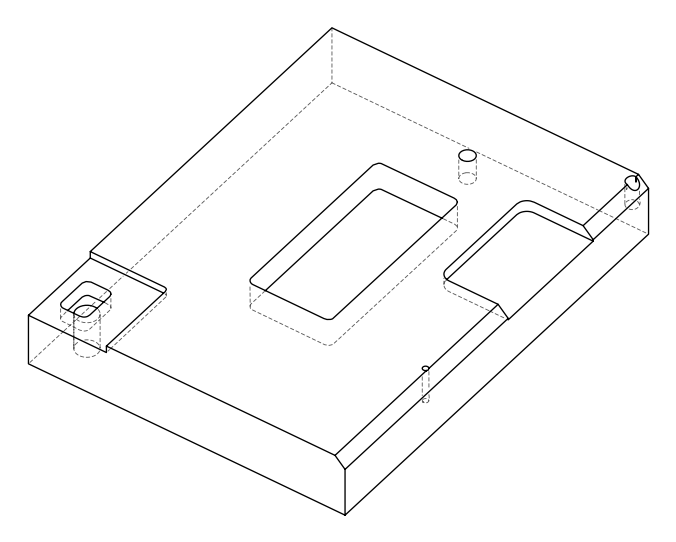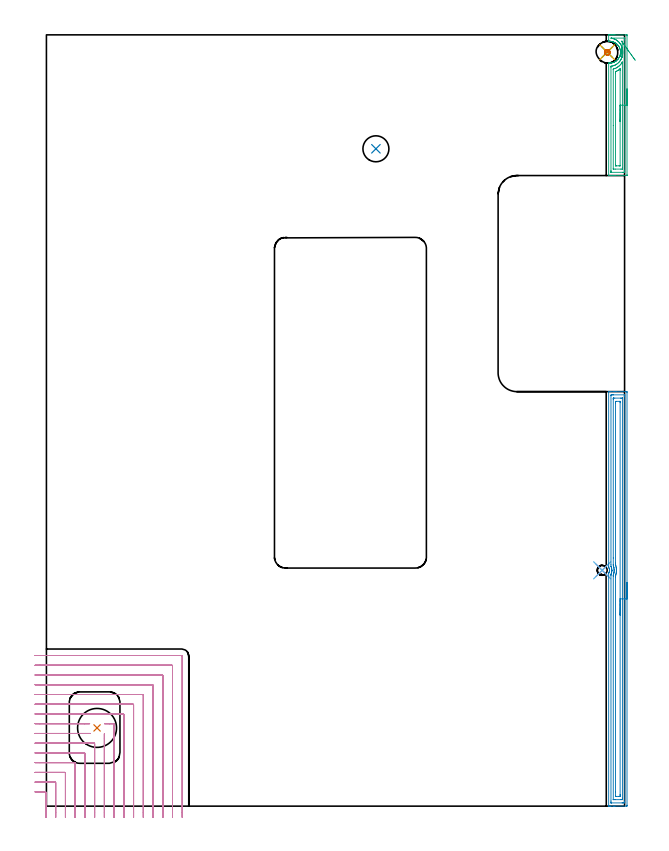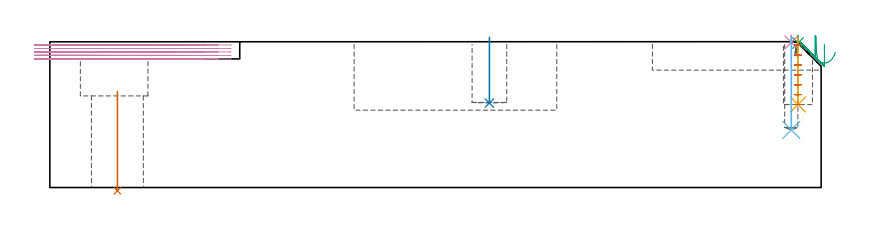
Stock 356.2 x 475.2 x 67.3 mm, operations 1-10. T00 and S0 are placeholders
(PLAN: 13 operations, 9 tool changes, 85.9 min)
(1 INDEXABLE_INSERT_DRILL_THROUGH_HOLE_FROM_SOLID | STEP1HOLE | UGT0302_003 | 0.19 min | 30400 mm3)
(2 INDEXABLE_INSERT_DRILL_BLIND_HOLE_FROM_SOLID | STEP1POCKET | NXT0302_003 | 0.12 min | 5639 mm3)
(3 SPOT_DRILL | STEP1POCKET_1 | NXT0321_9005460120000 | 0.03 min | 7 mm3)
(4 SPOT_DRILL_1 | STEP1POCKET_2 | NXT0321_9005460120000 | 0.03 min | 7 mm3)
(5 DRILL_BLIND_HOLE_INTO_CENTER | STEP1POCKET_1 | NXT0301_128 | 0.13 min | 3143 mm3)
(6 DRILL_BLIND_HOLE_INTO_CENTER_1 | STEP1POCKET_2 | NXT0301_032 | 0.17 min | 1146 mm3)
(7 MILL_ROUGH_BLIND_HOLE_CONTOUR | STEP1POCKET_1 | NXT0201_013 | Spiral | 0.47 min | 937 mm3)
(8 AREA_MILL | FG_CHAMFER_SURFACE | UGT0205_001 | 8.45 min | 16745 mm3)
(9 AREA_MILL_1 | FG_CHAMFER_SURFACE_1 | UGT0205_001 | 3.05 min | 5662 mm3)
(10 MILL_CORNER_NOTCH_RECTANGULAR | CORNER_NOTCH_RECTANGULAR | UGT0201_007 | Follow Part, ap 2, ae 75% | 17.62 min | 63486 mm3)
(11 MILL_RECTANGULAR_POCKET | POCKET_RECTANGULAR_STRAIGHT | NXT0201_011 | Follow Part, ap 3, ae 75% | 2.99 min | 15174 mm3)
(12 MILL_RECTANGULAR_POCKET_1 | POCKET_RECTANGULAR_STRAIGHT_1 | NXT0201_011 | Follow Part, ap 3, ae 75% | 46.12 min | 601183 mm3)
(13 MILL_SLOT | SLOT_PARTIAL_RECTANGULAR | UGT0201_105 | Follow Part, ap 5.5, ae 75% | 6.55 min | 134267 mm3)
(TOOL UGT0302_003 | Indexable Insert Drill 24mm | D24 PA180 FL50 Z2)
(TOOL NXT0302_003 | Index. Insert Drill 16mm [880-D1600L20-05] | D16 PA176 FL80 Z2)
(TOOL NXT0321_9005460120000 | NC Spot Drill, 142deg, 12mm, Carbide, Uncoated | D12 PA142 FL30 Z2)
(TOOL NXT0301_128 | Carbide Drill 12mm [861.1-1200-036A1-GP GC34] | D12 PA150 FL37.4 Z2)
(TOOL NXT0301_032 | Carbide Drill 6.1mm [860.1-0610-031A1-MM 2214] | D6.1 PA140 FL53 Z2)
(TOOL NXT0201_013 | ENDMILL 10mm | D10 FL30 Z4)
(TOOL UGT0205_001 | Chamfer Mill 20 x 3 x 45 deg. | D20 FL50 Z2)
(TOOL UGT0201_007 | End Mill 8 mm | D8 FL19 Z4)
(TOOL NXT0201_011 | ENDMILL 12mm [2P460-1200-NA 1630] | D12 FL38 Z6)
(TOOL UGT0201_105 | End Mill 22 mm | D22 FL25 Z2)
(OP 1 INDEXABLE_INSERT_DRILL_THROUGH_HOLE_FROM_SOLID)
G17 G21 G94 G90
T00 M6
G54
G17 G0 G90 X31.2 Y48.2 S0 M3
G43 Z77.3 H0
G94 G81 G98 Z-1.5 F250. R44.3
G80
M5
M2
(OP 2 INDEXABLE_INSERT_DRILL_BLIND_HOLE_FROM_SOLID)
G17 G21 G94 G90
T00 M6
G54
G17 G0 G90 X203. Y405. S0 M3
G43 Z77.3 H1
G94 G81 G98 Z39. F250. R69.3
G80
M5
M2
(OP 3 SPOT_DRILL)
G17 G21 G94 G90
T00 M6
G54
G17 G0 G90 X345.5 Y464.5 S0 M3
G43 Z77.3 H0
G94 G81 G98 Z66.723 F250. R70.3
G80
M5
M2
(OP 4 SPOT_DRILL_1)
G17 G21 G94 G90
T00 M6
G54
G17 G0 G90 X342.4 Y145.3 S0 M3
G43 Z77.3 H0
G94 G81 G98 Z67.037 F250. R70.3
G80
M5
M2
(OP 5 DRILL_BLIND_HOLE_INTO_CENTER)
G17 G21 G94 G90
T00 M6
G54
G17 G0 G90 X345.5 Y464.5 S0 M3
G43 Z77.3 H1
G94 G81 G98 Z38.3 F250. R69.3
G80
M5
M2
(OP 6 DRILL_BLIND_HOLE_INTO_CENTER_1)
G17 G21 G94 G90
T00 M6
G54
G17 G0 G90 X342.4 Y145.3 S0 M3
G43 Z77.3 H1
G94 G81 G98 Z26.6 F250. R69.3
G80
M5
M2
(OP 7 MILL_ROUGH_BLIND_HOLE_CONTOUR)
G17 G21 G94 G90
T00 M6
G54
G17 G0 G90 X345.5 Y464.5 S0 M3
G43 Z77.3 H0
Z65.729
G94 G3 X346.103 Y465.597 R0.714 F250.
X344.589 Y465.935 R1.097
X344.065 Y463.589 R1.7
X344.589 Y465.935 R-1.7
X344.327 Y464.762 R0.85
X345.5 Y464.5 R0.85
G0 Z61.157
G3 X346.103 Y465.597 R0.714
X344.589 Y465.935 R1.097
X344.065 Y463.589 R1.7
X344.589 Y465.935 R-1.7
X344.327 Y464.762 R0.85
X345.5 Y464.5 R0.85
G0 Z56.586
G3 X346.103 Y465.597 R0.714
X344.589 Y465.935 R1.097
X344.065 Y463.589 R1.7
X344.589 Y465.935 R-1.7
X344.327 Y464.762 R0.85
X345.5 Y464.5 R0.85
G0 Z52.014
G3 X346.103 Y465.597 R0.714
X344.589 Y465.935 R1.097
X344.065 Y463.589 R1.7
X344.589 Y465.935 R-1.7
X344.327 Y464.762 R0.85
X345.5 Y464.5 R0.85
G0 Z47.443
G3 X346.103 Y465.597 R0.714
X344.589 Y465.935 R1.097
X344.065 Y463.589 R1.7
X344.589 Y465.935 R-1.7
X344.327 Y464.762 R0.85
X345.5 Y464.5 R0.85
G0 Z42.871
G3 X346.103 Y465.597 R0.714
X344.589 Y465.935 R1.097
X344.065 Y463.589 R1.7
X344.589 Y465.935 R-1.7
X344.327 Y464.762 R0.85
X345.5 Y464.5 R0.85
G0 Z38.3
G3 X346.103 Y465.597 R0.714
X344.589 Y465.935 R1.097
X344.065 Y463.589 R1.7
X344.589 Y465.935 R-1.7
X344.327 Y464.762 R0.85
X345.5 Y464.5 R0.85
G0 Z77.3
M5
M2
(OP 8 AREA_MILL)
G17 G21 G94 G90
T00 M6
G54
G17 G0 G90 X357.7 Y137.7 S1061 M3
G43 Z77.3 H0
Z66.
G94 G1 Y137.662 Z65.128 F250.
Y137.548 Z64.264
Y137.359 Z63.412
Y137.097 Z62.58
Y136.763 Z61.774
Y136.36 Z61.
Y135.892 Z60.264
Y135.36 Z59.572
Y134.771 Z58.929
Y134.128 Z58.34
Y133.436 Z57.808
Y132.7 Z57.34
Y131.926 Z56.937
Y131.12 Z56.603
Y130.288 Z56.341
Y129.436 Z56.152
Y128.572 Z56.038
Y127.7 Z56.
X357.699 Y0.598 Z56.001
X357.696 Y0.207 Z56.002
X357.692 Y0.01 Z56.005
X357.312 Y0. Z56.385
X350.296 Z63.399
X349.719 Z63.979
X349.419 Z64.278
X347.665 Z66.029
X347.066 Z66.633
X346.665 Z67.034
X346.532 Z67.16
X346.521 Y0.001 Z67.171
X346.402 Y0.01 Z67.288
X346.4 Y0.152 Z67.3
Y143.309
X346.404 Y143.559 Z67.29
X346.524 Y143.751 Z67.172
X346.548 Y143.795 Z67.147
X346.609 Y143.919 Z67.086
X346.654 Y144.01 Z67.041
X346.734 Y144.201 Z66.961
X346.747 Y144.231 Z66.949
X346.788 Y144.353 Z66.91
X346.823 Y144.458 Z66.875
X346.879 Y144.689 Z66.816
X346.898 Y144.801 Z66.797
X346.916 Y144.911 Z66.777
X346.923 Y145.003 Z66.768
X346.93 Y145.053 Z66.765
X346.933 Y145.093 Z66.76
X346.937 Y145.135 Z66.757
X346.94 Y145.266 Z66.755
X346.941 Y145.316 Z66.752
X346.943 Y145.357 Z66.754
Y145.359
X346.931 Y145.539 Z66.762
X346.929 Y145.558
X346.927 Y145.583 Z66.763
X346.925 Y145.597 Z66.765
X346.911 Y145.73 Z66.787
X346.907 Y145.762 Z66.791
X346.901 Y145.812 Z66.798
X346.898 Y145.826 Z66.801
X346.863 Y145.985 Z66.831
X346.853 Y146.038 Z66.844
X346.79 Y146.259 Z66.909
X346.706 Y146.477 Z66.993
X346.524 Y146.845 Z67.172
X346.504 Y146.877 Z67.192
X346.403 Y147.041 Z67.289
X346.4 Y147.769 Z67.3
Y255.248
X346.402 Y255.39 Z67.288
X346.531 Y255.398 Z67.162
X346.665 Y255.4 Z67.034
X347.066 Z66.633
X347.665 Z66.029
X349.719 Z63.979
X350.296 Z63.399
X350.884 Z62.811
X356.724 Z56.973
X357.312 Y255.395 Z56.385
X357.692 Y255.39 Z56.005
X357.696 Y255.193 Z56.002
X357.7 Y254.802 Z56.
Y127.7
X356.286 Z57.414
X356.285 Y2.535 Z57.415
X356.284 Y2.382 Z57.416
X356.279 Y2.022 Z57.421
X355.927 Y2.007 Z57.773
X355.558 Y2.002 Z58.142
X355.056 Y2. Z58.644
X354.681 Z59.019
X348.041 Z65.659
X347.879 Y2.003 Z65.821
X347.853 Y2.005 Z65.847
X347.829 Y2.009 Z65.871
X347.821 Y2.04 Z65.879
X347.817 Y2.228 Z65.883
X347.815 Y2.382 Z65.885
X347.814 Y3.123 Z65.886
X347.815 Y142.265 Z65.885
X347.816 Y142.417 Z65.884
X347.821 Y142.787 Z65.879
X347.828 Y142.872 Z65.872
X347.996 Y143.309 Z65.704
X348.133 Y143.726 Z65.567
X348.246 Y144.201 Z65.454
X348.271 Y144.339 Z65.429
X348.289 Y144.458 Z65.411
X348.324 Y144.756 Z65.376
X348.351 Y145.093 Z65.349
X348.354 Y145.141 Z65.346
X348.356 Y145.188 Z65.344
Y145.235
X348.355 Y145.283 Z65.345
X348.34 Y145.637 Z65.36
X348.311 Y145.985 Z65.389
X348.273 Y146.259 Z65.427
X348.206 Y146.595 Z65.494
X348.132 Y146.877 Z65.568
X348.061 Y147.114 Z65.639
X347.91 Y147.519 Z65.79
X347.841 Y147.684 Z65.859
X347.821 Y147.734 Z65.879
X347.814 Y148.661 Z65.886
X347.815 Y252.865 Z65.885
X347.816 Y253.018 Z65.884
X347.821 Y253.378 Z65.879
X348.173 Y253.393 Z65.527
X348.542 Y253.398 Z65.158
X349.044 Y253.4 Z64.656
X349.419 Z64.281
X356.059 Z57.641
X356.221 Y253.397 Z57.479
X356.247 Y253.395 Z57.453
X356.271 Y253.391 Z57.429
X356.279 Y253.36 Z57.421
X356.283 Y253.172 Z57.417
X356.285 Y253.018 Z57.415
X356.286 Y252.277 Z57.414
Y127.7
X354.872 Z58.828
X354.871 Y4.864 Z58.829
X354.87 Y4.166 Z58.83
X354.868 Y4.069 Z58.832
X354.865 Y4.023 Z58.835
X354.862 Y4.01 Z58.838
X354.84 Y4.005 Z58.86
X354.681 Y4.002 Z59.019
X353.967 Y4. Z59.733
X350.459 Z63.241
X349.582 Z64.118
X349.419 Y4.002 Z64.281
X349.256 Y4.008 Z64.444
X349.238 Y4.01 Z64.462
X349.235 Y4.019 Z64.465
X349.232 Y4.05 Z64.468
X349.229 Y4.101 Z64.471
Y141.718
X349.233 Y142.068 Z64.467
X349.235 Y142.242 Z64.465
X349.244 Y142.326 Z64.456
X349.419 Y142.883 Z64.281
X349.508 Y143.219 Z64.192
X349.53 Y143.309 Z64.17
X349.607 Y143.659 Z64.093
X349.659 Y143.957 Z64.041
X349.692 Y144.201 Z64.008
X349.745 Y144.761 Z63.955
X349.762 Y145.093 Z63.938
X349.756 Y145.642 Z63.944
X349.735 Y145.985 Z63.965
X349.663 Y146.629 Z64.037
X349.619 Y146.877 Z64.081
X349.585 Y147.049 Z64.115
X349.539 Y147.26 Z64.161
X349.419 Y147.732 Z64.281
X349.409 Y147.769 Z64.291
X349.404 Y147.784 Z64.296
X349.235 Y148.314 Z64.465
X349.231 Y148.661 Z64.469
X349.229 Y148.854 Z64.471
X349.228 Y152.896 Z64.472
X349.229 Y250.536 Z64.471
X349.23 Y251.234 Z64.47
X349.232 Y251.331 Z64.468
X349.235 Y251.377 Z64.465
X349.238 Y251.39 Z64.462
X349.261 Y251.395 Z64.439
X349.419 Y251.398 Z64.281
X350.133 Y251.4 Z63.567
X353.641 Z60.059
X354.518 Z59.182
X354.681 Y251.398 Z59.019
X354.844 Y251.392 Z58.856
X354.862 Y251.39 Z58.838
X354.865 Y251.381 Z58.835
X354.869 Y251.35 Z58.831
X354.871 Y251.299 Z58.829
X354.872 Y127.7 Z58.828
X353.457 Z60.243
Y7.195
X353.456 Y6.842 Z60.244
X353.453 Y6.307 Z60.247
X353.45 Y6.124 Z60.25
X353.438 Y6.01 Z60.262
X352.878 Y6. Z60.822
X351.124 Z62.576
X350.76 Y6.004 Z62.94
X350.669 Y6.007 Z63.031
X350.651 Y6.01 Z63.049
X350.649 Y6.021 Z63.051
X350.646 Y6.052 Z63.054
X350.644 Y6.124 Z63.056
X350.643 Y8.626 Z63.057
Y141.172
X350.646 Y141.525 Z63.054
X350.65 Y141.794 Z63.05
X350.653 Y141.858 Z63.047
X350.667 Y141.912 Z63.033
X350.693 Y142.013 Z63.007
X350.802 Y142.417 Z62.898
X350.877 Y142.718 Z62.823
X351.003 Y143.309 Z62.697
X351.028 Y143.457 Z62.672
X351.078 Y143.801 Z62.622
X351.125 Y144.201 Z62.575
X351.129 Y144.246 Z62.571
X351.173 Y144.829 Z62.527
X351.182 Y145.083 Z62.518
Y145.093
X351.173 Y145.787 Z62.527
X351.161 Y145.985 Z62.539
X351.16 Y145.998 Z62.54
X351.068 Y146.877 Z62.632
X351.053 Y146.999 Z62.647
X350.908 Y147.769 Z62.792
X350.822 Y148.126 Z62.878
X350.683 Y148.661 Z63.017
X350.65 Y148.797 Z63.05
X350.647 Y148.931 Z63.053
X350.644 Y149.199 Z63.056
X350.643 Y149.553 Z63.057
Y150.092
Y248.206
X350.644 Y248.558 Z63.056
X350.647 Y249.094 Z63.053
X350.65 Y249.277 Z63.05
X350.662 Y249.39 Z63.038
X351.222 Y249.4 Z62.478
X352.976 Z60.724
X353.34 Y249.396 Z60.36
X353.431 Y249.393 Z60.269
X353.449 Y249.39 Z60.251
X353.451 Y249.379 Z60.249
X353.455 Y249.348 Z60.245
X353.456 Y249.276 Z60.244
X353.457 Y248.911 Z60.243
Y248.558
Y127.7
Y126.828 Z60.281
Y125.964 Z60.395
Y125.112 Z60.583
Y124.28 Z60.846
Y123.474 Z61.18
Y122.7 Z61.582
Y121.964 Z62.051
Y121.272 Z62.582
Y120.629 Z63.172
Y120.04 Z63.815
Y119.508 Z64.507
Y119.04 Z65.243
Y118.637 Z66.016
Y118.303 Z66.822
Y118.041 Z67.654
Y117.852 Z68.506
Y117.738 Z69.371
Y117.7 Z70.243
G0 Z77.3
M5
M2
(OP 9 AREA_MILL_1)
G17 G21 G94 G90
T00 M6
G54
G17 G0 G90 X357.7 Y441.85 S1061 M3
G43 Z77.3 H0
Z66.
G94 G1 Y441.812 Z65.129 F250.
Y441.698 Z64.264
Y441.509 Z63.412
Y441.247 Z62.58
Y440.913 Z61.774
Y440.51 Z61.
Y440.041 Z60.264
Y439.51 Z59.572
Y438.921 Z58.929
Y438.278 Z58.34
Y437.586 Z57.809
Y436.85 Z57.34
Y436.076 Z56.937
Y435.27 Z56.603
Y434.438 Z56.341
Y433.586 Z56.152
Y432.722 Z56.038
Y431.85 Z56.
Y389.084
X357.694 Y388.582 Z56.003
X357.691 Y388.51 Z56.006
X357.613 Y388.5 Z56.084
X350.296 Z63.398
X349.693 Z64.005
X349.419 Z64.278
X348.816 Z64.881
X348.542 Z65.154
X347.995 Z65.704
X347.665 Z66.034
X346.642 Z67.057
X346.521 Z67.172
X346.402 Y388.51 Z67.289
X346.4 Y388.639 Z67.3
Y457.688
X346.405 Y457.816 Z67.291
X346.523 Y457.818 Z67.174
X346.571 Z67.126
X346.788 Y457.813 Z66.909
X346.972 Y457.808 Z66.726
X347.227 Y457.816 Z66.471
X347.419 Y457.822 Z66.279
X347.867 Y457.866 Z65.83
X348.312 Y457.94 Z65.383
X348.542 Y457.994 Z65.153
X348.763 Y458.046 Z64.935
X349.208 Y458.184 Z64.491
X349.419 Y458.266 Z64.279
X349.625 Y458.346 Z64.074
X349.945 Y458.489 Z63.755
X350.036 Y458.53 Z63.663
X350.103 Y458.565 Z63.597
X350.126 Y458.578 Z63.574
X350.296 Y458.681 Z63.399
X350.43 Y458.76 Z63.268
X350.555 Y458.835 Z63.144
X350.615 Y458.875 Z63.084
X350.735 Y458.957 Z62.961
X350.853 Y459.036 Z62.845
X350.997 Y459.134 Z62.702
X351.047 Y459.172 Z62.652
X351.173 Y459.272 Z62.523
X351.344 Y459.404 Z62.356
X351.364 Y459.419 Z62.336
X351.631 Y459.667 Z62.066
X351.891 Y459.929 Z61.808
X351.946 Y459.993 Z61.753
X352.05 Y460.114 Z61.647
X352.107 Y460.179 Z61.592
X352.219 Y460.309 Z61.48
X352.513 Y460.711 Z61.185
X352.785 Y461.126 Z60.913
X352.825 Y461.198 Z60.873
X352.852 Y461.251 Z60.846
X352.999 Y461.548 Z60.695
X353.045 Y461.639 Z60.651
X353.159 Y461.898 Z60.54
X353.24 Y462.087 Z60.457
X353.391 Y462.53 Z60.304
X353.515 Y462.977 Z60.183
X353.603 Y463.42 Z60.095
X353.664 Y463.866 Z60.032
X353.669 Y463.924 Z60.026
X353.678 Y464.013 Z60.018
X353.68 Y464.08 Z60.015
X353.684 Y464.16 Z60.014
X353.685 Y464.214 Z60.01
X353.691 Y464.384 Z60.006
X353.69 Y464.501 Z60.004
X353.689 Y464.626 Z60.007
X353.686 Y464.696 Z60.004
X353.688 Y464.774 Z60.008
X353.684 Y464.9 Z60.016
X353.68 Y464.987 Z60.02
X353.644 Y465.316 Z60.056
X353.595 Y465.645 Z60.105
X353.497 Y466.091 Z60.2
X353.48 Y466.152 Z60.216
X353.374 Y466.534 Z60.324
X353.212 Y466.982 Z60.485
X353.185 Y467.042 Z60.511
X353.119 Y467.195 Z60.579
X353.018 Y467.423 Z60.678
X352.785 Y467.871 Z60.913
X352.648 Y468.095 Z61.05
X352.58 Y468.198 Z61.119
X352.504 Y468.313 Z61.195
X352.206 Y468.7 Z61.493
X352.101 Y468.824 Z61.597
X351.891 Y469.074 Z61.808
X351.767 Y469.202 Z61.931
X351.611 Y469.344 Z62.086
X351.39 Y469.546 Z62.309
X351.186 Y469.715 Z62.514
X350.997 Y469.871 Z62.703
X350.89 Y469.95 Z62.809
X350.843 Y469.984 Z62.856
X350.735 Y470.057 Z62.961
X350.685 Y470.092 Z63.012
X350.566 Y470.161 Z63.134
X350.495 Y470.201 Z63.204
X350.296 Y470.315 Z63.398
X350.1 Y470.427 Z63.594
X349.659 Y470.638 Z64.04
X349.614 Y470.657 Z64.086
X349.419 Y470.734 Z64.276
X349.208 Y470.819 Z64.49
X349.059 Y470.869 Z64.64
X348.95 Y470.905 Z64.749
X348.691 Y470.981 Z65.008
X348.675 Y470.984 Z65.024
X348.314 Y471.061 Z65.385
X347.867 Y471.134 Z65.831
X347.665 Y471.154 Z66.032
X347.419 Y471.178 Z66.279
X346.972 Y471.192 Z66.726
X346.788 Y471.187 Z66.909
X346.73 Y471.186 Z66.967
X346.523 Y471.184 Z67.173
X346.405 Y471.183 Z67.291
X346.4 Y471.943 Z67.3
Y475.061
X346.402 Y475.19 Z67.289
X346.518 Y475.197 Z67.174
X346.642 Y475.2 Z67.057
X347.335 Z66.364
X347.995 Z65.704
X348.542 Z65.154
X348.816 Z64.881
X349.419 Z64.278
X349.693 Z64.005
X350.296 Z63.398
X357.312 Z56.385
X357.617 Y475.196 Z56.08
X357.692 Y475.19 Z56.005
X357.699 Y475.113 Z55.999
X357.7 Y474.616 Z56.
Y431.85
X356.286 Z57.414
Y391.757
X356.284 Y391.02 Z57.416
X356.281 Y390.866 Z57.419
X356.272 Y390.51 Z57.428
X355.916 Y390.503 Z57.784
X355.558 Y390.501 Z58.142
X355.041 Y390.5 Z58.659
X347.877 Y390.501 Z65.823
X347.853 Y390.503 Z65.847
X347.83 Y390.509 Z65.87
X347.821 Y390.514 Z65.879
X347.82 Y390.531 Z65.88
X347.815 Y390.714 Z65.885
Y390.866
X347.814 Y391.606 Z65.886
Y455.015
X347.816 Y455.752 Z65.884
X347.819 Y455.829 Z65.881
X347.82 Y455.84 Z65.88
X347.849 Y455.85 Z65.851
X348.189 Y455.906 Z65.511
X348.491 Y455.958 Z65.209
X348.542 Y455.97 Z65.158
X349.188 Y456.14 Z64.512
X349.419 Y456.212 Z64.281
X349.843 Y456.366 Z63.857
X350.296 Y456.559 Z63.404
X350.459 Y456.631 Z63.241
X350.772 Y456.797 Z62.928
X351.023 Y456.949 Z62.677
X351.173 Y457.046 Z62.527
X351.552 Y457.302 Z62.148
X352.07 Y457.688 Z61.63
X352.512 Y458.109 Z61.188
X352.927 Y458.547 Z60.773
X352.955 Y458.578 Z60.745
X353.204 Y458.888 Z60.496
X353.33 Y459.06 Z60.37
X353.625 Y459.469 Z60.075
X353.671 Y459.537 Z60.029
X353.697 Y459.578 Z60.003
X353.804 Y459.752 Z59.896
X354.021 Y460.14 Z59.679
X354.131 Y460.36 Z59.569
X354.308 Y460.739 Z59.392
X354.523 Y461.251 Z59.177
X354.542 Y461.298 Z59.158
X354.556 Y461.336 Z59.144
X354.566 Y461.368 Z59.134
X354.681 Y461.713 Z59.019
X354.774 Y462.048 Z58.926
X354.797 Y462.142 Z58.903
X354.937 Y462.773 Z58.763
X354.985 Y463.033 Z58.715
X355.055 Y463.544 Z58.645
X355.086 Y463.924 Z58.614
X355.1 Y464.389 Z58.6
X355.097 Y464.815 Z58.603
X355.069 Y465.312 Z58.631
X355.024 Y465.706 Z58.676
X354.911 Y466.363 Z58.789
X354.86 Y466.597 Z58.84
X354.681 Y467.289 Z59.019
X354.616 Y467.488 Z59.084
X354.58 Y467.59 Z59.12
X354.391 Y468.072 Z59.309
X354.257 Y468.379 Z59.443
X354.108 Y468.688 Z59.592
X353.794 Y469.28 Z59.906
X353.509 Y469.707 Z60.191
X353.327 Y469.95 Z60.373
X353.164 Y470.161 Z60.536
X352.927 Y470.444 Z60.773
X352.643 Y470.763 Z61.057
X352.34 Y471.052 Z61.36
X352.05 Y471.307 Z61.65
X351.707 Y471.589 Z61.993
X351.22 Y471.943 Z62.48
X351.11 Y472.007 Z62.59
X350.543 Y472.318 Z63.157
X350.296 Y472.435 Z63.404
X349.976 Y472.58 Z63.724
X349.465 Y472.787 Z64.235
X349.419 Y472.803 Z64.281
X349.327 Y472.834 Z64.373
X348.916 Y472.945 Z64.784
X348.542 Y473.025 Z65.158
X348.305 Y473.075 Z65.395
X348.167 Y473.1 Z65.533
X348.072 Y473.118 Z65.628
X347.824 Y473.168 Z65.876
X347.829 Y473.19 Z65.871
X347.989 Y473.195 Z65.711
X348.182 Y473.199 Z65.518
X356.223 Z57.477
X356.247 Y473.197 Z57.453
X356.27 Y473.191 Z57.43
X356.279 Y473.186 Z57.421
X356.28 Y473.169 Z57.42
X356.285 Y472.986 Z57.415
Y472.834
X356.286 Y472.094 Z57.414
Y431.85
X354.871 Z58.829
Y393.346
X354.869 Y392.648 Z58.831
X354.867 Y392.552 Z58.833
X354.865 Y392.512 Z58.835
X354.821 Y392.506 Z58.879
X354.681 Y392.503 Z59.019
X353.95 Y392.5 Z59.75
X350.442 Z63.258
X349.565 Z64.135
X349.419 Y392.503 Z64.281
X349.274 Y392.508 Z64.426
X349.238 Y392.51 Z64.462
X349.234 Y392.534 Z64.466
X349.231 Y392.584 Z64.469
X349.229 Y392.648 Z64.471
X349.228 Y419.35 Z64.472
X349.229 Y453.949 Z64.471
X349.23 Y454.036 Z64.47
X349.233 Y454.079 Z64.467
X349.235 Y454.094 Z64.465
X349.292 Y454.124 Z64.408
X349.392 Y454.151 Z64.308
X349.419 Y454.16 Z64.281
X350.048 Y454.376 Z63.652
X350.296 Y454.471 Z63.404
X350.674 Y454.631 Z63.026
X351.173 Y454.875 Z62.527
X351.264 Y454.922 Z62.436
X351.426 Y455.015 Z62.274
X351.809 Y455.26 Z61.891
X352.05 Y455.423 Z61.65
X352.329 Y455.622 Z61.371
X352.703 Y455.906 Z60.997
X352.927 Y456.102 Z60.773
X353.284 Y456.434 Z60.416
X353.637 Y456.797 Z60.063
X353.717 Y456.884 Z59.983
X353.804 Y456.983 Z59.896
X354.121 Y457.365 Z59.579
X354.364 Y457.688 Z59.336
X354.497 Y457.874 Z59.203
X354.681 Y458.135 Z59.019
X354.861 Y458.395 Z58.839
X354.867 Y458.389 Z58.833
X354.869 Y458.387 Z58.831
X354.871 Y457.688 Z58.829
Y457.494
Y431.85
X353.457 Z60.243
Y394.783
X353.455 Y394.603 Z60.245
X353.453 Y394.538 Z60.247
X353.45 Y394.51 Z60.25
X353.431 Y394.508 Z60.269
X353.331 Y394.504 Z60.369
X352.927 Y394.5 Z60.773
X352.858 Z60.842
X351.173 Z62.527
X351.104 Z62.596
X350.766 Y394.505 Z62.934
X350.683 Y394.509 Z63.017
X350.649 Y394.512 Z63.051
X350.647 Y394.539 Z63.053
X350.645 Y394.613 Z63.055
X350.643 Y394.969 Z63.057
Y451.803
X350.646 Y452.342 Z63.054
X350.648 Y452.476 Z63.052
X350.649 Y452.504 Z63.051
X350.676 Y452.523 Z63.024
X350.742 Y452.556 Z62.958
X350.892 Y452.627 Z62.808
X351.173 Y452.759 Z62.527
X351.487 Y452.914 Z62.213
X352.05 Y453.216 Z61.65
X352.06 Y453.222 Z61.64
X352.077 Y453.233 Z61.623
X352.593 Y453.572 Z61.107
X352.927 Y453.807 Z60.773
X353.109 Y453.938 Z60.591
X353.358 Y454.124 Z60.342
X353.394 Y454.148 Z60.306
X353.405 Y454.154 Z60.295
X353.45 Y454.172 Z60.25
X353.452 Y454.124 Z60.248
X353.455 Y454.012 Z60.245
X353.457 Y453.585 Z60.243
Y453.233
Y431.85
Y430.978 Z60.281
Y430.113 Z60.395
Y429.262 Z60.584
Y428.43 Z60.846
Y427.624 Z61.18
Y426.85 Z61.583
Y426.114 Z62.051
Y425.422 Z62.582
Y424.779 Z63.172
Y424.19 Z63.815
Y423.658 Z64.507
Y423.19 Z65.243
Y422.787 Z66.017
Y422.453 Z66.823
Y422.191 Z67.655
Y422.002 Z68.506
Y421.888 Z69.371
Y421.85 Z70.243
G0 X362.812 Y459.475 Z62.454
G1 X362.538 Y459.858 Z61.72
X362.229 Y460.292 Z61.029
X361.885 Y460.773 Z60.388
X361.51 Y461.298 Z59.8
X361.107 Y461.862 Z59.271
X360.678 Y462.462 Z58.805
X360.228 Y463.093 Z58.404
X359.759 Y463.749 Z58.073
X359.275 Y464.427 Z57.813
X358.78 Y465.12 Z57.627
X358.277 Y465.824 Z57.515
X357.77 Y466.534 Z57.48
X357.263 Y467.243 Z57.52
X356.761 Y467.946 Z57.637
X356.266 Y468.639 Z57.828
X355.783 Y469.315 Z58.093
X355.315 Y469.97 Z58.429
X354.866 Y470.599 Z58.834
X354.838 Y470.638 Z58.862
X354.753 Y470.763 Z58.947
X354.505 Y471.143 Z59.195
X354.478 Y471.188 Z59.222
Y471.19
X354.487 Y471.194 Z59.213
X354.536 Y471.199 Z59.164
X354.681 Y471.197 Z59.019
X354.826 Y471.192 Z58.874
X354.862 Y471.19 Z58.838
X354.865 Y471.166 Z58.835
X354.869 Y471.116 Z58.831
X354.871 Y471.052 Z58.829
Y470.858
X354.869 Y470.664 Z58.831
X354.867 Y470.61 Z58.833
X354.866 Y470.599 Z58.834
X354.768 Y469.743 Z58.971
X354.671 Y468.902 Z59.182
X354.577 Y468.083 Z59.466
X354.486 Y467.291 Z59.821
X354.399 Y466.533 Z60.244
X354.317 Y465.815 Z60.732
X354.239 Y465.141 Z61.281
X354.168 Y464.518 Z61.887
X354.103 Y463.949 Z62.545
X354.044 Y463.44 Z63.251
X353.993 Y462.994 Z63.999
X353.949 Y462.614 Z64.783
X353.914 Y462.303 Z65.598
X353.886 Y462.064 Z66.436
X353.867 Y461.899 Z67.293
X353.857 Y461.809 Z68.16
X353.855 Y461.794 Z69.032
X353.862 Y461.854 Z69.903
G0 Z77.3
M5
M2
(OP 10 MILL_CORNER_NOTCH_RECTANGULAR)
G17 G21 G94 G90
T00 M6
G54
G17 G0 G90 X-0.3 Y-6.989 S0 M3
G43 Z77.436 H0
Z65.829
G94 G1 Y-3.989 F250.
Y8.406 F500.
G3 X-0.694 Y8.8 R0.4
G1 X-4.
X-7. F250.
G0 Z77.436
X5.7 Y-7.
Z65.829
G1 Y-4.
Y14.405 F500.
G3 X5.305 Y14.8 R0.4
G1 X-4.
X-7. F250.
G0 Z77.436
X11.7 Y-7.
Z65.829
G1 Y-4.
Y20.405 F500.
G3 X11.305 Y20.8 R0.4
G1 X-4.
X-7. F250.
G0 Z77.436
X17.7 Y-7.
Z65.829
G1 Y-4.
Y26.405 F500.
G3 X17.305 Y26.8 R0.4
G1 X-4.
X-7. F250.
G0 Z77.436
X23.7 Y-7.
Z65.829
G1 Y-4.
Y32.405 F500.
G3 X23.305 Y32.8 R0.4
G1 X-4.
X-7. F250.
G0 Z77.436
X29.7 Y-7.
Z65.829
G1 Y-4.
Y38.405 F500.
G3 X29.305 Y38.8 R0.4
G1 X-4.
X-7. F250.
G0 Z77.436
X35.7 Y-7.
Z65.829
G1 Y-4.
Y41.589 F500.
Y44.589 F250.
G0 Z77.436
X41.7 Y-7.
Z65.829
G1 Y-4.
Y50.404 F500.
G3 X41.304 Y50.8 R0.4
G1 X38.759
X35.759 F250.
G0 Z77.436
X26.962 Y44.8
Z65.829
G1 X23.962
X-4. F500.
X-7. F250.
G0 Z77.436
X26.638 Y50.8
Z65.829
G1 X23.638
X-4. F500.
X-7. F250.
G0 Z77.436
X47.7 Y-7.
Z65.829
G1 Y-4.
Y56.404 F500.
G3 X47.304 Y56.8 R0.4
G1 X-4.
X-7. F250.
G0 Z77.436
X53.7 Y-7.
Z65.829
G1 Y-4.
Y62.404 F500.
G3 X53.304 Y62.8 R0.4
G1 X-4.
X-7. F250.
G0 Z77.436
X59.7 Y-7.
Z65.829
G1 Y-4.
Y68.404 F500.
G3 X59.304 Y68.8 R0.4
G1 X-4.
X-7. F250.
G0 Z77.436
X65.7 Y-7.
Z65.829
G1 Y-4.
Y74.404 F500.
G3 X65.304 Y74.8 R0.4
G1 X-4.
X-7. F250.
G0 Z77.436
X71.7 Y-7.
Z65.829
G1 Y-4.
Y80.403 F500.
G3 X71.303 Y80.8 R0.4
G1 X-4.
X-7. F250.
G0 Z77.436
X77.7 Y-7.
Z65.829
G1 Y-4.
Y86.403 F500.
G3 X77.303 Y86.8 R0.4
G1 X-4.
X-7. F250.
G0 Z77.436
X83.7 Y-7.
Z65.829
G1 Y-4.
Y92.403 F500.
G3 X83.303 Y92.8 R0.4
G1 X-4.
X-7. F250.
G0 Z77.436
X-0.3 Y-6.989
Z64.222
G1 Y-3.989
Y8.406 F500.
G3 X-0.694 Y8.8 R0.4
G1 X-4.
X-7. F250.
G0 Z77.436
X5.7 Y-7.
Z64.222
G1 Y-4.
Y14.405 F500.
G3 X5.305 Y14.8 R0.4
G1 X-4.
X-7. F250.
G0 Z77.436
X11.7 Y-7.
Z64.222
G1 Y-4.
Y20.405 F500.
G3 X11.305 Y20.8 R0.4
G1 X-4.
X-7. F250.
G0 Z77.436
X17.7 Y-7.
Z64.222
G1 Y-4.
Y26.405 F500.
G3 X17.305 Y26.8 R0.4
G1 X-4.
X-7. F250.
G0 Z77.436
X23.7 Y-7.
Z64.222
G1 Y-4.
Y32.405 F500.
G3 X23.305 Y32.8 R0.4
G1 X-4.
X-7. F250.
G0 Z77.436
X29.7 Y-7.
Z64.222
G1 Y-4.
Y38.405 F500.
G3 X29.305 Y38.8 R0.4
G1 X-4.
X-7. F250.
G0 Z77.436
X35.7 Y-7.
Z64.222
G1 Y-4.
Y41.589 F500.
Y44.589 F250.
G0 Z77.436
X41.7 Y-7.
Z64.222
G1 Y-4.
Y50.404 F500.
G3 X41.304 Y50.8 R0.4
G1 X38.759
X35.759 F250.
G0 Z77.436
X26.962 Y44.8
Z64.222
G1 X23.962
X-4. F500.
X-7. F250.
G0 Z77.436
X26.638 Y50.8
Z64.222
G1 X23.638
X-4. F500.
X-7. F250.
G0 Z77.436
X47.7 Y-7.
Z64.222
G1 Y-4.
Y56.404 F500.
G3 X47.304 Y56.8 R0.4
G1 X-4.
X-7. F250.
G0 Z77.436
X53.7 Y-7.
Z64.222
G1 Y-4.
Y62.404 F500.
G3 X53.304 Y62.8 R0.4
G1 X-4.
X-7. F250.
G0 Z77.436
X59.7 Y-7.
Z64.222
G1 Y-4.
Y68.404 F500.
G3 X59.304 Y68.8 R0.4
G1 X-4.
X-7. F250.
G0 Z77.436
X65.7 Y-7.
Z64.222
G1 Y-4.
Y74.404 F500.
G3 X65.304 Y74.8 R0.4
G1 X-4.
X-7. F250.
G0 Z77.436
X71.7 Y-7.
Z64.222
G1 Y-4.
Y80.403 F500.
G3 X71.303 Y80.8 R0.4
G1 X-4.
X-7. F250.
G0 Z77.436
X77.7 Y-7.
Z64.222
G1 Y-4.
Y86.403 F500.
G3 X77.303 Y86.8 R0.4
G1 X-4.
X-7. F250.
G0 Z77.436
X83.7 Y-7.
Z64.222
G1 Y-4.
Y92.403 F500.
G3 X83.303 Y92.8 R0.4
G1 X-4.
X-7. F250.
G0 Z77.436
X-0.3 Y-6.989
Z62.615
G1 Y-3.989
Y8.406 F500.
G3 X-0.694 Y8.8 R0.4
G1 X-4.
X-7. F250.
G0 Z77.436
X5.7 Y-7.
Z62.615
G1 Y-4.
Y14.405 F500.
G3 X5.305 Y14.8 R0.4
G1 X-4.
X-7. F250.
G0 Z77.436
X11.7 Y-7.
Z62.615
G1 Y-4.
Y20.405 F500.
G3 X11.305 Y20.8 R0.4
G1 X-4.
X-7. F250.
G0 Z77.436
X17.7 Y-7.
Z62.615
G1 Y-4.
Y26.405 F500.
G3 X17.305 Y26.8 R0.4
G1 X-4.
X-7. F250.
G0 Z77.436
X23.7 Y-7.
Z62.615
G1 Y-4.
Y32.405 F500.
G3 X23.305 Y32.8 R0.4
G1 X-4.
X-7. F250.
G0 Z77.436
X29.7 Y-7.
Z62.615
G1 Y-4.
Y38.405 F500.
G3 X29.305 Y38.8 R0.4
G1 X-4.
X-7. F250.
G0 Z77.436
X35.7 Y-7.
Z62.615
G1 Y-4.
Y41.589 F500.
Y44.589 F250.
G0 Z77.436
X41.7 Y-7.
Z62.615
G1 Y-4.
Y50.404 F500.
G3 X41.304 Y50.8 R0.4
G1 X38.759
X35.759 F250.
G0 Z77.436
X26.962 Y44.8
Z62.615
G1 X23.962
X-4. F500.
X-7. F250.
G0 Z77.436
X26.638 Y50.8
Z62.615
G1 X23.638
X-4. F500.
X-7. F250.
G0 Z77.436
X47.7 Y-7.
Z62.615
G1 Y-4.
Y56.404 F500.
G3 X47.304 Y56.8 R0.4
G1 X-4.
X-7. F250.
G0 Z77.436
X53.7 Y-7.
Z62.615
G1 Y-4.
Y62.404 F500.
G3 X53.304 Y62.8 R0.4
G1 X-4.
X-7. F250.
G0 Z77.436
X59.7 Y-7.
Z62.615
G1 Y-4.
Y68.404 F500.
G3 X59.304 Y68.8 R0.4
G1 X-4.
X-7. F250.
G0 Z77.436
X65.7 Y-7.
Z62.615
G1 Y-4.
Y74.404 F500.
G3 X65.304 Y74.8 R0.4
G1 X-4.
X-7. F250.
G0 Z77.436
X71.7 Y-7.
Z62.615
G1 Y-4.
Y80.403 F500.
G3 X71.303 Y80.8 R0.4
G1 X-4.
X-7. F250.
G0 Z77.436
X77.7 Y-7.
Z62.615
G1 Y-4.
Y86.403 F500.
G3 X77.303 Y86.8 R0.4
G1 X-4.
X-7. F250.
G0 Z77.436
X83.7 Y-7.
Z62.615
G1 Y-4.
Y92.403 F500.
G3 X83.303 Y92.8 R0.4
G1 X-4.
X-7. F250.
G0 Z77.436
X-0.3 Y-6.989
Z61.007
G1 Y-3.989
Y8.406 F500.
G3 X-0.694 Y8.8 R0.4
G1 X-4.
X-7. F250.
G0 Z77.436
X5.7 Y-7.
Z61.007
G1 Y-4.
Y14.406 F500.
G3 X5.305 Y14.8 R0.4
G1 X-4.
X-7. F250.
G0 Z77.436
X11.7 Y-7.
Z61.007
G1 Y-4.
Y20.405 F500.
G3 X11.305 Y20.8 R0.4
G1 X-4.
X-7. F250.
G0 Z77.436
X17.7 Y-7.
Z61.007
G1 Y-4.
Y26.405 F500.
G3 X17.305 Y26.8 R0.4
G1 X-4.
X-7. F250.
G0 Z77.436
X23.7 Y-7.
Z61.007
G1 Y-4.
Y32.405 F500.
G3 X23.305 Y32.8 R0.4
G1 X-4.
X-7. F250.
G0 Z77.436
X29.7 Y-7.
Z61.007
G1 Y-4.
Y38.405 F500.
G3 X29.305 Y38.8 R0.4
G1 X-4.
X-7. F250.
G0 Z77.436
X35.7 Y-7.
Z61.007
G1 Y-4.
Y41.589 F500.
Y44.589 F250.
G0 Z77.436
X41.7 Y-7.
Z61.007
G1 Y-4.
Y50.404 F500.
G3 X41.304 Y50.8 R0.4
G1 X38.759
X35.759 F250.
G0 Z77.436
X26.963 Y44.8
Z61.007
G1 X23.963
X-4. F500.
X-7. F250.
G0 Z77.436
X26.638 Y50.8
Z61.007
G1 X23.638
X-4. F500.
X-7. F250.
G0 Z77.436
X47.7 Y-7.
Z61.007
G1 Y-4.
Y56.404 F500.
G3 X47.304 Y56.8 R0.4
G1 X-4.
X-7. F250.
G0 Z77.436
X53.7 Y-7.
Z61.007
G1 Y-4.
Y62.404 F500.
G3 X53.304 Y62.8 R0.4
G1 X-4.
X-7. F250.
G0 Z77.436
X59.7 Y-7.
Z61.007
G1 Y-4.
Y68.404 F500.
G3 X59.304 Y68.8 R0.4
G1 X-4.
X-7. F250.
G0 Z77.436
X65.7 Y-7.
Z61.007
G1 Y-4.
Y74.404 F500.
G3 X65.304 Y74.8 R0.4
G1 X-4.
X-7. F250.
G0 Z77.436
X71.7 Y-7.
Z61.007
G1 Y-4.
Y80.403 F500.
G3 X71.303 Y80.8 R0.4
G1 X-4.
X-7. F250.
G0 Z77.436
X77.7 Y-7.
Z61.007
G1 Y-4.
Y86.403 F500.
G3 X77.303 Y86.8 R0.4
G1 X-4.
X-7. F250.
G0 Z77.436
X83.7 Y-7.
Z61.007
G1 Y-4.
Y92.403 F500.
G3 X83.303 Y92.8 R0.4
G1 X-4.
X-7. F250.
G0 Z77.436
X-0.3 Y-6.989
Z59.4
G1 Y-3.989
Y8.406 F500.
G3 X-0.694 Y8.8 R0.4
G1 X-4.
X-7. F250.
G0 Z77.436
X5.7 Y-7.
Z59.4
G1 Y-4.
Y14.405 F500.
G3 X5.305 Y14.8 R0.4
G1 X-4.
X-7. F250.
G0 Z77.436
X11.7 Y-7.
Z59.4
G1 Y-4.
Y20.405 F500.
G3 X11.305 Y20.8 R0.4
G1 X-4.
X-7. F250.
G0 Z77.436
X17.7 Y-7.
Z59.4
G1 Y-4.
Y26.405 F500.
G3 X17.305 Y26.8 R0.4
G1 X-4.
X-7. F250.
G0 Z77.436
X23.7 Y-7.
Z59.4
G1 Y-4.
Y32.405 F500.
G3 X23.305 Y32.8 R0.4
G1 X-4.
X-7. F250.
G0 Z77.436
X29.7 Y-7.
Z59.4
G1 Y-4.
Y38.405 F500.
G3 X29.305 Y38.8 R0.4
G1 X-4.
X-7. F250.
G0 Z77.436
X35.7 Y-7.
Z59.4
G1 Y-4.
Y41.589 F500.
Y44.589 F250.
G0 Z77.436
X41.7 Y-7.
Z59.4
G1 Y-4.
Y50.404 F500.
G3 X41.304 Y50.8 R0.4
G1 X38.759
X35.759 F250.
G0 Z77.436
X26.963 Y44.8
Z59.4
G1 X23.963
X-4. F500.
X-7. F250.
G0 Z77.436
X26.638 Y50.8
Z59.4
G1 X23.638
X-4. F500.
X-7. F250.
G0 Z77.436
X47.7 Y-7.
Z59.4
G1 Y-4.
Y56.404 F500.
G3 X47.304 Y56.8 R0.4
G1 X-4.
X-7. F250.
G0 Z77.436
X53.7 Y-7.
Z59.4
G1 Y-4.
Y62.404 F500.
G3 X53.304 Y62.8 R0.4
G1 X-4.
X-7. F250.
G0 Z77.436
X59.7 Y-7.
Z59.4
G1 Y-4.
Y68.404 F500.
G3 X59.304 Y68.8 R0.4
G1 X-4.
X-7. F250.
G0 Z77.436
X65.7 Y-7.
Z59.4
G1 Y-4.
Y74.404 F500.
G3 X65.304 Y74.8 R0.4
G1 X-4.
X-7. F250.
G0 Z77.436
X71.7 Y-7.
Z59.4
G1 Y-4.
Y80.403 F500.
G3 X71.303 Y80.8 R0.4
G1 X-4.
X-7. F250.
G0 Z77.436
X77.7 Y-7.
Z59.4
G1 Y-4.
Y86.403 F500.
G3 X77.303 Y86.8 R0.4
G1 X-4.
X-7. F250.
G0 Z77.436
X83.7 Y-7.
Z59.4
G1 Y-4.
Y92.403 F500.
G3 X83.303 Y92.8 R0.4
G1 X-4.
X-7. F250.
G0 Z77.436
M5
M2
